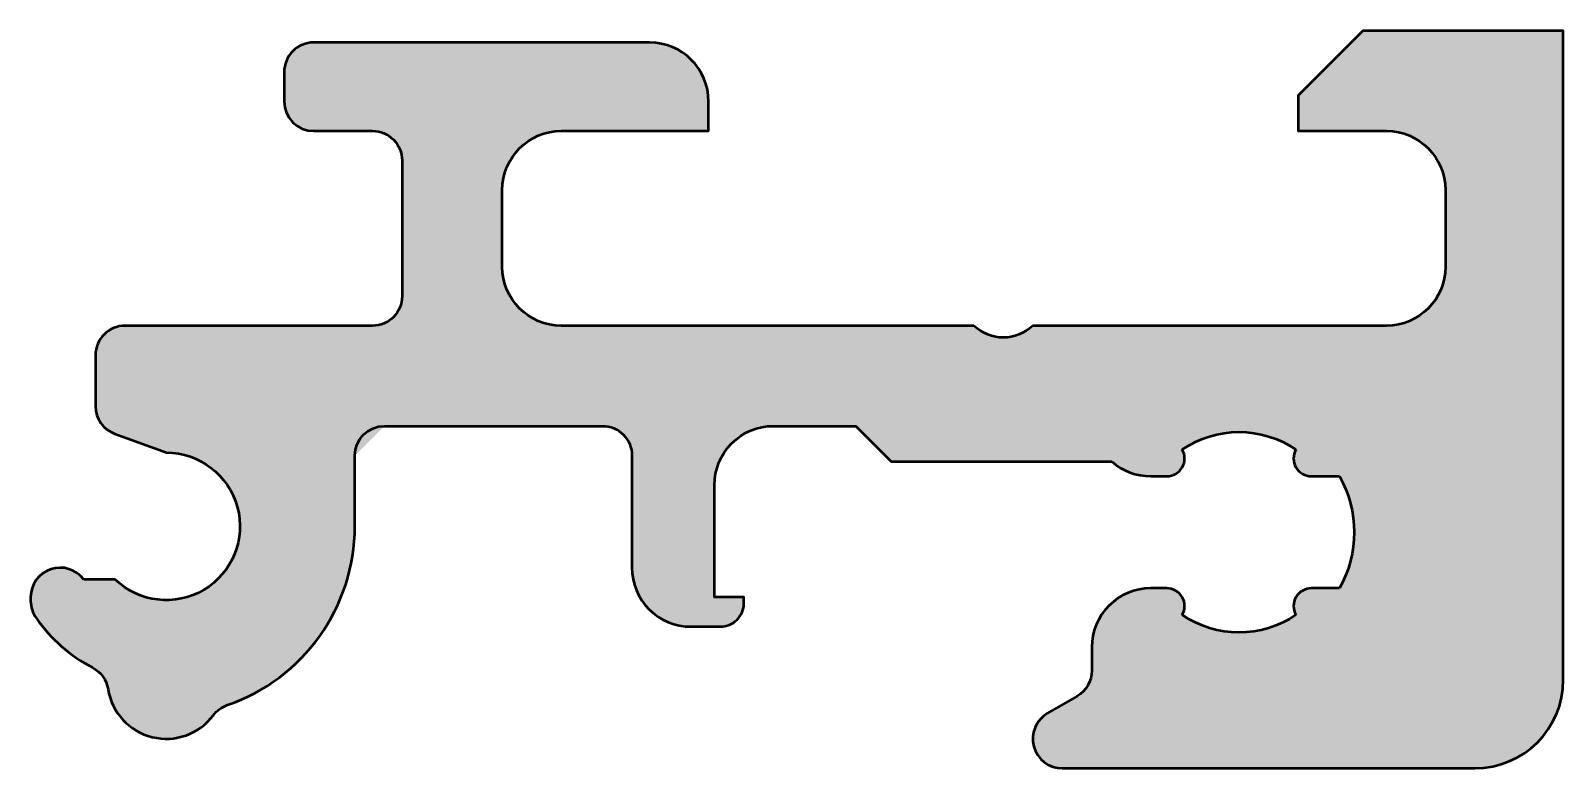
# Model space of a CAD drawing. Extents: x -17 to 9, y -5 to 7.5.
import ezdxf

# ---------------------------------------------------------------- set-up
doc = ezdxf.new("R2010")
doc.units = 0
doc.layers.add('0S-Alu contour', color=7, linetype='Continuous', lineweight=50)
doc.layers.add('0S-Alu hatch', color=252, linetype='Continuous', lineweight=25)

# ---------------------------------------------------------------- blocks, each defined once
blk = doc.blocks.new('138230__6E1C41E6_4CD4_423F_92FD_523384A37847_')
at = {"layer": '0S-Alu hatch'}
h = blk.add_hatch(color=256, dxfattribs=at)
edge = h.paths.add_edge_path()
edge.add_ellipse((-16.17737798654003, -3.732362239699675), major_axis=(-0.5000000000000737, 0), ratio=1, start_angle=189.0729748055503, end_angle=242.4265624717928, ccw=False)
edge.add_arc((-14.69614554150878, -3.495823778161156), 1.000000000000015, 189.0729748055474, 323.1301023541536)
edge.add_ellipse((-13.4961455415088, -4.395823778161133), major_axis=(-0.4999999999999508, 0), ratio=1, start_angle=288.9246444160509, end_angle=323.1301023541612, ccw=False)
edge.add_arc((-14.69614554150875, -0.895823778161187), 3.199999999999983, 288.9246444160507, 360)
edge.add_line((-11.49614554150876, -0.8958237781611799), (-11.49614550988377, 0.3047396419482915))
edge.add_ellipse((-10.99614550988375, 0.304739628777412), major_axis=(-0.5000000000000108, 0), ratio=1, start_angle=270.0000009230192, end_angle=359.9999987925817, ccw=False)
edge.add_line((-10.99614551793862, 0.8047396287774226), (-7.295864875157434, 0.8047396883877038))
edge.add_ellipse((-7.295667408179774, 0.3049371553918477), major_axis=(-0.499802572004467, 0), ratio=1, start_angle=179.9773706961971, end_angle=270.02263698776517, ccw=False)
edge.add_line((-6.795864875157439, 0.3047397554429257), (-6.79586487515745, -1.595284666070165))
edge.add_arc((-5.796330567640177, -1.595750120245309), 0.9995344158915305, 179.9733190170005, 270.0266946433779)
edge.add_line((-5.795864875157457, -2.595284427651581), (-5.295864875157469, -2.595284666070162))
edge.add_arc((-5.295860142192026, -2.195295501026059), 0.3999891650721056, 269.9993220342745, 360.0050491867401)
edge.add_line((-4.895870978673078, -2.195260252007665), (-4.895870978673077, -2.095284666070165))
edge.add_line((-4.895870978673077, -2.095284666070165), (-5.395870978673077, -2.095284666070162))
edge.add_line((-5.395870978673077, -2.095284666070162), (-5.395870978673068, -0.1952602674814319))
edge.add_ellipse((-4.395870978673061, -0.1952602674814425), major_axis=(-1.000000000000006, 0), ratio=1, start_angle=269.9777978436116, end_angle=360, ccw=False)
edge.add_line((-4.395483477952739, 0.804739657440157), (-2.996261508305638, 0.8042362079532612))
edge.add_line((-2.996261508305638, 0.8042362079532612), (-2.396436880704092, 0.2044192228276174))
edge.add_line((-2.396436880704092, 0.2044192228276174), (1.343080185865099, 0.2044192228275961))
edge.add_arc((2.004518013631277, 0.9544192228275747), 1.000000000000004, 228.590377890727, 269.9999999999999)
edge.add_line((2.004518013631276, -0.0455807771724297), (2.279773142239669, -0.0455807771724341))
edge.add_arc((2.279773142239667, 0.2544192228275755), 0.30000000000001, 270.0000000000003, 389.9377964112633)
edge.add_ellipse((3.504518013631265, -0.995580777172428), major_axis=(-1.700000000000007, 0), ratio=1, start_angle=235.4229183880533, end_angle=304.57708161194626, ccw=False)
edge.add_arc((4.729262885022862, 0.2544192228275666), 0.2999999999999999, 150.0622035887354, 269.9999999999959)
edge.add_line((4.729262885022841, -0.0455807771724323), (5.20745665022391, -0.0455807771724217))
edge.add_ellipse((3.504518013631214, -0.9955807771724192), major_axis=(-1.950000000000048, 0), ratio=1, start_angle=150.8446345737172, end_angle=209.1553654262821, ccw=False)
edge.add_line((5.207456650223898, -1.94558077717244), (4.729262885022844, -1.94558077717244))
edge.add_arc((4.729262885022853, -2.245580777172442), 0.3000000000000018, 90.0000000000017, 209.9377964112628)
edge.add_ellipse((3.504518013631276, -0.9955807771724103), major_axis=(-1.700000000000018, 0), ratio=1, start_angle=55.42291838805289, end_angle=124.5770816119454, ccw=False)
edge.add_arc((2.279773142239667, -2.245580777172419), 0.2999999999999932, 330.0622035887374, 450.0000000000003)
edge.add_line((2.279773142239665, -1.945580777172425), (2.004518013631265, -1.945580777172438))
edge.add_arc((2.004518013631244, -2.945580777172278), 0.9999999999998403, 89.99999999999876, 180)
edge.add_line((1.004518013631404, -2.945580777172279), (1.004518013631159, -3.340880238792868))
edge.add_ellipse((0.5045180136311576, -3.340880238792866), major_axis=(-0.5000000000000009, 0), ratio=1, start_angle=119.99999999999969, end_angle=180, ccw=False)
edge.add_line((0.7545180136311558, -3.773892940685088), (0.2545180136310989, -4.062568075279932))
edge.add_arc((0.5045180136311523, -4.495580777172261), 0.5000000000001213, 119.999999999999, 269.9999999999998)
edge.add_line((0.5045180136311505, -4.995580777172381), (7.504518013631178, -4.995580777172435))
edge.add_arc((7.504518013631148, -3.495580777172406), 1.500000000000027, 270.0000000000011, 360)
edge.add_line((9.004518013631177, -3.495580777172415), (9.004518013631206, 7.504419222827563))
edge.add_line((9.004518013631206, 7.504419222827563), (5.604518013631198, 7.504419222827596))
edge.add_line((5.604518013631198, 7.504419222827596), (4.504518013631198, 6.404419222827597))
edge.add_line((4.504518013631198, 6.404419222827597), (4.504518013631194, 5.804419222827581))
edge.add_line((4.504518013631194, 5.804419222827581), (6.004518013631194, 5.80441922282757))
edge.add_ellipse((6.004518013631168, 4.804419222827556), major_axis=(-1.000000000000014, 0), ratio=1, start_angle=180, end_angle=269.99999999999847, ccw=False)
edge.add_line((7.004518013631182, 4.804419222827556), (7.004518013631182, 3.50441922282759))
edge.add_ellipse((6.004518013631178, 3.504419222827592), major_axis=(-1.000000000000003, 0), ratio=1, start_angle=90.00000000000148, end_angle=180, ccw=False)
edge.add_line((6.004518013631205, 2.504419222827587), (0.0045180136312055, 2.504419222827607))
edge.add_ellipse((-0.4954819863687963, 3.02941922282762), major_axis=(-0.7250000000000096, 0), ratio=1, start_angle=46.39718102729461, end_angle=133.602818972703, ccw=False)
edge.add_line((-0.9954819863688193, 2.50441922282763), (-7.995481986368851, 2.504419222827666))
edge.add_ellipse((-7.995481986368837, 3.504419222827646), major_axis=(-0.9999999999999795, 0), ratio=1, start_angle=0, end_angle=89.9999999999992, ccw=False)
edge.add_line((-8.995481986368816, 3.504419222827646), (-8.995481986368812, 4.80441922282764))
edge.add_ellipse((-7.995481986368787, 4.804419222827622), major_axis=(-1.000000000000023, 0), ratio=1, start_angle=270.0000000000004, end_angle=360, ccw=False)
edge.add_line((-7.995481986368794, 5.804419222827645), (-5.495481986368805, 5.804419222827634))
edge.add_line((-5.495481986368805, 5.804419222827634), (-5.495481986368803, 6.304419222827634))
edge.add_arc((-6.49548198636879, 6.304419222827654), 0.9999999999999885, 0, 89.99999999999947)
edge.add_line((-6.495481986368782, 7.304419222827641), (-12.19548198636879, 7.304419222827672))
edge.add_arc((-12.1954819863688, 6.804419222827666), 0.5000000000000054, 89.99999999999876, 180)
edge.add_line((-12.6954819863688, 6.804419222827666), (-12.6954819863688, 6.304419222827666))
edge.add_arc((-12.1954819863688, 6.304419222827682), 0.5000000000000089, 180, 269.9999999999988)
edge.add_line((-12.19548198636881, 5.804419222827673), (-11.19548198636879, 5.804419222827666))
edge.add_ellipse((-11.19548198636879, 5.30441922282767), major_axis=(-0.4999999999999965, 0), ratio=1, start_angle=180, end_angle=270.0000000000004, ccw=False)
edge.add_line((-10.69548198636879, 5.30441922282767), (-10.69548198636881, 3.004239259711114))
edge.add_ellipse((-11.19548198636881, 3.004239259711116), major_axis=(-0.4999999999999983, 0), ratio=1, start_angle=89.9999999999996, end_angle=180, ccw=False)
edge.add_line((-11.19548198636881, 2.504239259711118), (-15.39587050183589, 2.504239259711141))
edge.add_arc((-15.39587176042732, 2.00424051830191), 0.4999987414108147, 89.99985577568258, 180.0001715447766)
edge.add_line((-15.8958705018359, 2.004239021295102), (-15.8958705018359, 1.141608093729853))
edge.add_arc((-15.39585841266454, 1.141610139365013), 0.5000120891755409, 180.0002344040171, 249.997757384504)
edge.add_line((-15.56689100964841, 0.6717591628941264), (-14.69434027129075, 0.3541749182379377))
edge.add_ellipse((-14.69614554150875, -0.8958237781611693), major_axis=(-1.25000000000001, 0), ratio=1, start_angle=46.054480437690984, end_angle=269.91725247973676, ccw=False)
edge.add_line((-15.56361312015364, -1.795823778161174), (-16.09614554150878, -1.795823778161171))
edge.add_arc((-16.49614554150877, -2.095823778161179), 0.4999999999999979, 36.86989764584533, 180)
edge.add_line((-16.99614554150877, -2.095823778161181), (-16.99614554150877, -2.160734842228579))
edge.add_arc((-16.49614554150842, -2.16073484222843), 0.5000000000003518, 180, 215.0968012275638)
edge.add_arc((-14.69614554150897, -0.8958237781613789), 2.699999999999729, 215.0968012275823, 242.4265624717946)
at = {"layer": '0S-Alu contour', "color": 7}
for points in [[(-6.495481986368782, 7.304419222827641), (-12.19548198636879, 7.304419222827672)], [(9.004518013631177, -3.495580777172415), (9.004518013631206, 7.504419222827563), (5.604518013631198, 7.504419222827596), (4.504518013631198, 6.404419222827597), (4.504518013631194, 5.804419222827581), (6.004518013631194, 5.80441922282757)], [(-12.6954819863688, 6.804419222827666), (-12.6954819863688, 6.304419222827666)], [(-7.995481986368794, 5.804419222827645), (-5.495481986368805, 5.804419222827634), (-5.495481986368803, 6.304419222827634)], [(-12.19548198636881, 5.804419222827673), (-11.19548198636879, 5.804419222827666)], [(-10.69548198636879, 5.30441922282767), (-10.69548198636881, 3.004239259711114)], [(-8.995481986368816, 3.504419222827646), (-8.995481986368812, 4.80441922282764)], [(7.004518013631182, 4.804419222827556), (7.004518013631182, 3.50441922282759)], [(-11.19548198636881, 2.504239259711118), (-15.39587050183589, 2.504239259711141)], [(-0.9954819863688193, 2.50441922282763), (-7.995481986368851, 2.504419222827666)], [(6.004518013631205, 2.504419222827587), (0.0045180136312055, 2.504419222827607)], [(-15.8958705018359, 2.004239021295102), (-15.8958705018359, 1.141608093729853)], [(-10.99614551793862, 0.8047396287774226), (-7.295864875157434, 0.8047396883877038)], [(-4.395483477952739, 0.804739657440157), (-2.996261508305638, 0.8042362079532612), (-2.396436880704092, 0.2044192228276174), (1.343080185865099, 0.2044192228275961)], [(-15.56689100964841, 0.6717591628941264), (-14.69434027129075, 0.3541749182379377)], [(-11.49614554150876, -0.8958237781611799), (-11.49614550988377, 0.3047396419482915)], [(-6.795864875157439, 0.3047397554429257), (-6.79586487515745, -1.595284666070165)], [(-4.895870978673078, -2.195260252007665), (-4.895870978673077, -2.095284666070165), (-5.395870978673077, -2.095284666070162), (-5.395870978673068, -0.1952602674814319)], [(2.004518013631276, -0.0455807771724297), (2.279773142239669, -0.0455807771724341)], [(4.729262885022841, -0.0455807771724323), (5.20745665022391, -0.0455807771724217)], [(-15.56361312015364, -1.795823778161174), (-16.09614554150878, -1.795823778161171)], [(2.279773142239665, -1.945580777172425), (2.004518013631265, -1.945580777172438)], [(5.207456650223898, -1.94558077717244), (4.729262885022844, -1.94558077717244)], [(-16.99614554150877, -2.095823778161181), (-16.99614554150877, -2.160734842228579)], [(-5.795864875157457, -2.595284427651581), (-5.295864875157469, -2.595284666070162)], [(1.004518013631404, -2.945580777172279), (1.004518013631159, -3.340880238792868)], [(0.7545180136311558, -3.773892940685088), (0.2545180136310989, -4.062568075279932)], [(0.5045180136311505, -4.995580777172381), (7.504518013631178, -4.995580777172435)]]:
    blk.add_lwpolyline(points, dxfattribs=at)
for centre, radius, start, end in [((-12.1954819863688, 6.804419222827666), 0.5000000000000054, 89.99999999999876, 180), ((-6.49548198636879, 6.304419222827654), 0.9999999999999885, 0, 89.99999999999947), ((-12.1954819863688, 6.304419222827682), 0.5000000000000089, 180, 269.9999999999988), ((-15.39587176042732, 2.00424051830191), 0.4999987414108147, 89.99985577568258, 180.0001715447766), ((-15.39585841266454, 1.141610139365013), 0.5000120891755409, 180.0002344040171, 249.997757384504), ((2.279773142239667, 0.2544192228275755), 0.30000000000001, 270.0000000000003, 29.93779641126336), ((4.729262885022862, 0.2544192228275666), 0.2999999999999999, 150.0622035887354, 269.9999999999959), ((2.004518013631277, 0.9544192228275747), 1.000000000000004, 228.590377890727, 269.9999999999999), ((-14.69614554150875, -0.895823778161187), 3.199999999999983, 288.9246444160507, 0), ((-16.49614554150877, -2.095823778161179), 0.4999999999999979, 36.86989764584533, 180), ((-5.796330567640177, -1.595750120245309), 0.9995344158915305, 179.9733190170005, 270.0266946433779), ((2.004518013631244, -2.945580777172278), 0.9999999999998403, 89.99999999999876, 180), ((2.279773142239667, -2.245580777172419), 0.2999999999999932, 330.0622035887374, 90.00000000000033), ((4.729262885022853, -2.245580777172442), 0.3000000000000018, 90.0000000000017, 209.9377964112628), ((-16.49614554150842, -2.16073484222843), 0.5000000000003518, 180, 215.0968012275638), ((-5.295860142192026, -2.195295501026059), 0.3999891650721056, 269.9993220342745, 0.0050491867401276), ((-14.69614554150897, -0.8958237781613789), 2.699999999999729, 215.0968012275823, 242.4265624717946), ((7.504518013631148, -3.495580777172406), 1.500000000000027, 270.0000000000011, 0), ((-14.69614554150878, -3.495823778161156), 1.000000000000015, 189.0729748055474, 323.1301023541536), ((0.5045180136311523, -4.495580777172261), 0.5000000000001213, 119.999999999999, 269.9999999999998)]:
    blk.add_arc(centre, radius, start, end, dxfattribs=at)
at = {"layer": '0S-Alu contour', "color": 7, "extrusion": (0, 0, -1)}
for centre, radius, start, end in [((11.19548198636879, 5.30441922282767), 0.4999999999999965, 89.99999999999959, 180), ((7.995481986368787, 4.804419222827622), 1.000000000000023, 0, 89.99999999999959), ((-6.004518013631168, 4.804419222827556), 1.000000000000014, 90.00000000000152, 180), ((7.995481986368837, 3.504419222827646), 0.9999999999999795, 270.0000000000008, 0), ((-6.004518013631178, 3.504419222827592), 1.000000000000003, 180, 269.9999999999985), ((11.19548198636881, 3.004239259711116), 0.4999999999999983, 180, 270.0000000000004), ((0.4954819863687963, 3.02941922282762), 0.7250000000000096, 226.397181027297, 313.6028189727055), ((10.99614550988375, 0.304739628777412), 0.5000000000000108, 1.2074182697e-06, 89.99999907698084), ((7.295667408179774, 0.3049371553918477), 0.499802572004467, 89.9773630122348, 180.0226293038029), ((4.395870978673061, -0.1952602674814425), 1.000000000000006, 0, 90.02220215638837), ((-3.504518013631265, -0.995580777172428), 1.700000000000007, 55.42291838805376, 124.5770816119467), ((14.69614554150875, -0.8958237781611693), 1.25000000000001, 90.08274752026323, 313.945519562309), ((-3.504518013631214, -0.9955807771724192), 1.950000000000049, 150.8446345737179, 209.1553654262829), ((-3.504518013631276, -0.9955807771724103), 1.700000000000018, 235.4229183880546, 304.5770816119471), ((16.17737798654003, -3.732362239699675), 0.5000000000000737, 117.5734375282072, 170.9270251944497), ((-0.5045180136311576, -3.340880238792866), 0.5000000000000009, 180, 240.0000000000003), ((13.4961455415088, -4.395823778161133), 0.4999999999999508, 36.8698976458388, 71.07535558394909)]:
    blk.add_arc(centre, radius, start, end, dxfattribs=at)
blk = doc.blocks.new('138230__7B5AA287_C150_43F4_836E_73B3AD2B0F6E_')
at = {"layer": '0S-Alu contour', "color": 7}
blk.add_blockref('138230__6E1C41E6_4CD4_423F_92FD_523384A37847_', (0, 0), dxfattribs=at)

msp = doc.modelspace()

# ---------------------------------------------------------------- block references
at = {"layer": '0S-Alu contour', "color": 7}
msp.add_blockref('138230__7B5AA287_C150_43F4_836E_73B3AD2B0F6E_', (0, 0), dxfattribs=at)

doc.saveas('drawing.dxf')
